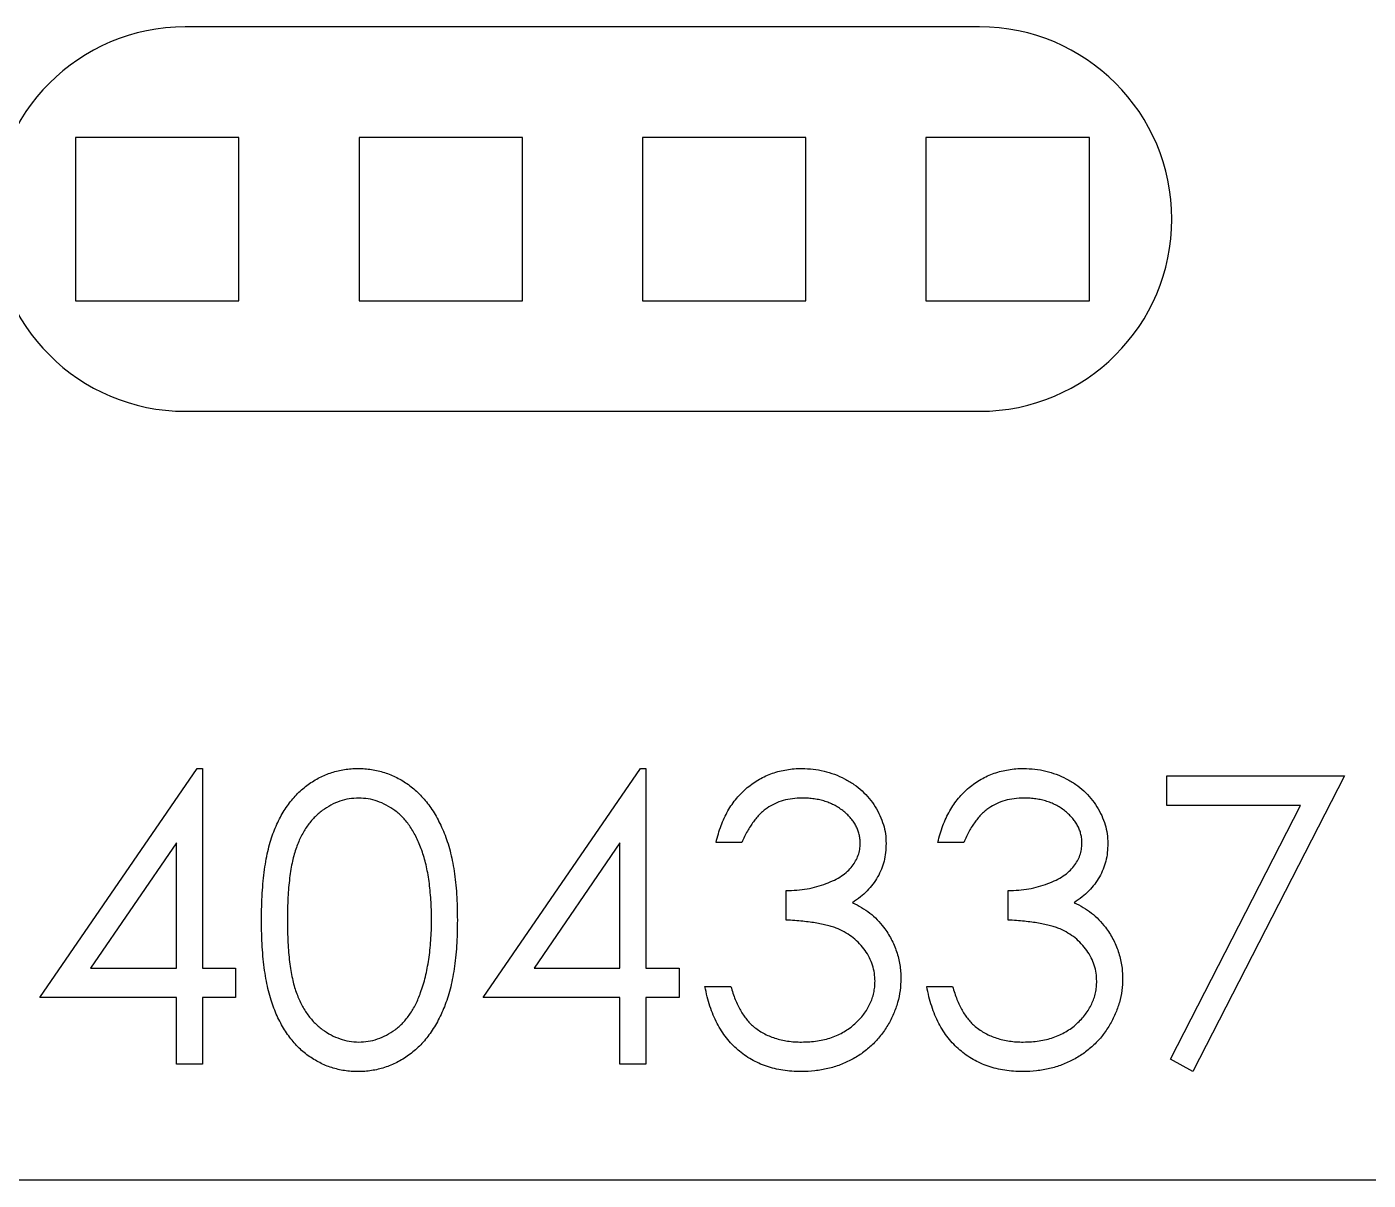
# Model space of a CAD drawing. Extents: x 3.95 to 7.29, y 4.36 to 5.35.
# Drawn here: x 6.7955 to 7.0747, y 4.3613 to 4.6013 of the extents above; entities that cross this region are included whole.
import ezdxf

# ---------------------------------------------------------------- set-up
doc = ezdxf.new("R2010")
doc.units = 0
doc.header["$MEASUREMENT"] = 0
doc.layers.get('0').update_dxf_attribs({"linetype": 'CONTINUOUS'})

msp = doc.modelspace()

# ---------------------------------------------------------------- linework, layer by layer
at = {"color": 7, "linetype": 'CONTINUOUS'}
for p, q in [((6.99386, 4.60131), (6.82851, 4.60131)), ((6.80569, 4.57831), (6.80569, 4.54431)), ((6.83969, 4.57831), (6.80569, 4.57831)), ((6.83969, 4.54431), (6.83969, 4.57831)), ((6.86469, 4.57831), (6.86469, 4.54431)), ((6.89869, 4.57831), (6.86469, 4.57831)), ((6.89869, 4.54431), (6.89869, 4.57831)), ((6.92369, 4.57831), (6.92369, 4.54431)), ((6.95769, 4.57831), (6.92369, 4.57831)), ((6.95769, 4.54431), (6.95769, 4.57831)), ((6.98269, 4.57831), (6.98269, 4.54431)), ((7.01669, 4.57831), (6.98269, 4.57831)), ((7.01669, 4.54431), (7.01669, 4.57831)), ((6.80569, 4.54431), (6.83969, 4.54431)), ((6.86469, 4.54431), (6.89869, 4.54431)), ((6.92369, 4.54431), (6.95769, 4.54431)), ((6.98269, 4.54431), (7.01669, 4.54431)), ((6.82851, 4.52131), (6.99386, 4.52131)), ((6.79823, 4.39929), (6.83098, 4.44698)), ((6.83098, 4.44698), (6.83208, 4.44698)), ((6.83208, 4.44698), (6.83208, 4.40544)), ((6.89054, 4.39929), (6.92329, 4.44698)), ((6.92329, 4.44698), (6.92438, 4.44698)), ((6.92438, 4.44698), (6.92438, 4.40544)), ((7.03285, 4.44544), (7.06977, 4.44544)), ((7.03285, 4.43929), (7.03285, 4.44544)), ((7.06977, 4.44544), (7.03823, 4.3839)), ((7.06066, 4.43929), (7.03285, 4.43929)), ((7.03358, 4.38646), (7.06066, 4.43929)), ((6.82669, 4.4315), (6.80881, 4.40544)), ((6.82669, 4.40544), (6.82669, 4.4315)), ((6.919, 4.4315), (6.90112, 4.40544)), ((6.919, 4.40544), (6.919, 4.4315)), ((6.94438, 4.4316), (6.939, 4.4316)), ((6.99054, 4.4316), (6.98515, 4.4316)), ((6.95362, 4.41544), (6.95362, 4.4216)), ((6.99977, 4.41544), (6.99977, 4.4216)), ((6.80881, 4.40544), (6.82669, 4.40544)), ((6.83208, 4.40544), (6.839, 4.40544)), ((6.839, 4.40544), (6.839, 4.39929)), ((6.90112, 4.40544), (6.919, 4.40544)), ((6.92438, 4.40544), (6.93131, 4.40544)), ((6.93131, 4.40544), (6.93131, 4.39929)), ((6.93669, 4.4016), (6.94208, 4.4016)), ((6.98285, 4.4016), (6.98823, 4.4016)), ((6.82669, 4.39929), (6.79823, 4.39929)), ((6.82669, 4.38544), (6.82669, 4.39929)), ((6.83208, 4.39929), (6.83208, 4.38544)), ((6.839, 4.39929), (6.83208, 4.39929)), ((6.919, 4.39929), (6.89054, 4.39929)), ((6.919, 4.38544), (6.919, 4.39929)), ((6.93131, 4.39929), (6.92438, 4.39929)), ((6.92438, 4.39929), (6.92438, 4.38544)), ((7.03823, 4.3839), (7.03358, 4.38646)), ((6.83208, 4.38544), (6.82669, 4.38544)), ((6.92438, 4.38544), (6.919, 4.38544)), ((7.29119, 4.36131), (6.53119, 4.36131))]:
    msp.add_line(p, q, dxfattribs=at)
for centre, start, end in [((6.82851, 4.56131), 90, 270), ((6.99386, 4.56131), 270, 90)]:
    msp.add_arc(centre, 0.04, start, end, dxfattribs=at)
for points, knots in [([(6.84438, 4.41542), (6.84439, 4.41638), (6.8444, 4.41825), (6.84452, 4.42097), (6.84472, 4.42352), (6.845, 4.42591), (6.84534, 4.42813), (6.84579, 4.43017), (6.8463, 4.43205), (6.84689, 4.43377), (6.84756, 4.43536), (6.84829, 4.43684), (6.8491, 4.43821), (6.84996, 4.4395), (6.85089, 4.44069), (6.85189, 4.44177), (6.85295, 4.44276), (6.85408, 4.44365), (6.85526, 4.44442), (6.85646, 4.44513), (6.85772, 4.44568), (6.859, 4.44616), (6.86031, 4.44653), (6.86166, 4.44679), (6.86304, 4.44696), (6.86397, 4.44697), (6.86444, 4.44698)], [0, 0, 0, 0, 0.068594, 0.133245, 0.19431, 0.251276, 0.30451, 0.354231, 0.400476, 0.443406, 0.48401, 0.523247, 0.561036, 0.597894, 0.633512, 0.6685, 0.702875, 0.737065, 0.770672, 0.803567, 0.836183, 0.868462, 0.900848, 0.933467, 0.966258, 1, 1, 1, 1]), ([(6.86444, 4.44698), (6.86492, 4.44697), (6.86587, 4.44696), (6.86727, 4.44677), (6.86865, 4.44654), (6.86998, 4.44615), (6.87129, 4.44569), (6.87254, 4.44509), (6.87379, 4.44443), (6.87497, 4.44362), (6.87613, 4.44273), (6.87721, 4.44172), (6.87825, 4.44062), (6.8792, 4.43941), (6.88011, 4.43809), (6.88094, 4.43666), (6.88172, 4.43513), (6.88244, 4.4335), (6.88308, 4.43173), (6.88365, 4.42982), (6.88411, 4.42777), (6.88449, 4.42558), (6.88479, 4.42324), (6.88501, 4.42076), (6.88512, 4.41813), (6.88514, 4.41634), (6.88515, 4.41542)], [0, 0, 0, 0, 0.033788, 0.067226, 0.099841, 0.132545, 0.16513, 0.198011, 0.23128, 0.265044, 0.299216, 0.334359, 0.369695, 0.406258, 0.443804, 0.482982, 0.523085, 0.565267, 0.609343, 0.656393, 0.705887, 0.758326, 0.813833, 0.872795, 0.934723, 1, 1, 1, 1]), ([(6.939, 4.4316), (6.93915, 4.4322), (6.93943, 4.43338), (6.94003, 4.43507), (6.94067, 4.43666), (6.94145, 4.43814), (6.9423, 4.43952), (6.94327, 4.44079), (6.94432, 4.44196), (6.94549, 4.443), (6.94671, 4.44394), (6.948, 4.44475), (6.94934, 4.44544), (6.95074, 4.44601), (6.9522, 4.44644), (6.95371, 4.44675), (6.95526, 4.44695), (6.95632, 4.44697), (6.95686, 4.44698)], [0, 0, 0, 0, 0.072625, 0.141977, 0.208985, 0.273957, 0.336889, 0.398745, 0.460116, 0.520825, 0.580994, 0.640152, 0.698622, 0.757271, 0.816427, 0.876254, 0.937165, 1, 1, 1, 1]), ([(6.95686, 4.44698), (6.95764, 4.44696), (6.95919, 4.44691), (6.96147, 4.44648), (6.96366, 4.44581), (6.96575, 4.44487), (6.96769, 4.44372), (6.96942, 4.44235), (6.97091, 4.44079), (6.97216, 4.43906), (6.97314, 4.43721), (6.97386, 4.43531), (6.9743, 4.43337), (6.97436, 4.43205), (6.97438, 4.43139)], [0, 0, 0, 0, 0.090254, 0.17854, 0.266093, 0.354631, 0.441886, 0.525747, 0.608114, 0.690197, 0.770821, 0.848326, 0.924012, 1, 1, 1, 1]), ([(6.98515, 4.4316), (6.9853, 4.4322), (6.98558, 4.43338), (6.98618, 4.43507), (6.98683, 4.43666), (6.98761, 4.43814), (6.98845, 4.43952), (6.98943, 4.44079), (6.99048, 4.44196), (6.99164, 4.443), (6.99286, 4.44394), (6.99415, 4.44475), (6.99549, 4.44544), (6.99689, 4.44601), (6.99835, 4.44644), (6.99986, 4.44675), (7.00142, 4.44695), (7.00248, 4.44697), (7.00301, 4.44698)], [0, 0, 0, 0, 0.072625, 0.141977, 0.208985, 0.273957, 0.336889, 0.398745, 0.460116, 0.520825, 0.580994, 0.640152, 0.698622, 0.757271, 0.816427, 0.876254, 0.937165, 1, 1, 1, 1]), ([(7.00301, 4.44698), (7.0038, 4.44696), (7.00535, 4.44691), (7.00762, 4.44648), (7.00982, 4.44581), (7.01191, 4.44487), (7.01385, 4.44372), (7.01557, 4.44235), (7.01706, 4.44079), (7.01831, 4.43906), (7.01929, 4.43721), (7.02001, 4.43531), (7.02045, 4.43337), (7.02051, 4.43205), (7.02054, 4.43139)], [0, 0, 0, 0, 0.0902542, 0.1785398, 0.266093, 0.354631, 0.4418862, 0.5257469, 0.6081136, 0.6901973, 0.7708215, 0.8483262, 0.9240117, 1, 1, 1, 1]), ([(6.86463, 4.44083), (6.86396, 4.44079), (6.86263, 4.44072), (6.86067, 4.44023), (6.85879, 4.43939), (6.8573, 4.43844), (6.85616, 4.43753), (6.85536, 4.43676), (6.85459, 4.43591), (6.85388, 4.43499), (6.85324, 4.43398), (6.85265, 4.4329), (6.85211, 4.43174), (6.85161, 4.43049), (6.85117, 4.42913), (6.85079, 4.42762), (6.85049, 4.42596), (6.85022, 4.42415), (6.85002, 4.42219), (6.84988, 4.42007), (6.84978, 4.41781), (6.84977, 4.41625), (6.84977, 4.41544)], [0, 0, 0, 0, 0.060389, 0.120888, 0.182614, 0.247365, 0.281082, 0.314872, 0.349216, 0.384592, 0.421009, 0.45806, 0.496725, 0.537154, 0.580057, 0.627112, 0.678324, 0.733973, 0.793739, 0.857708, 0.926695, 1, 1, 1, 1]), ([(6.87977, 4.41544), (6.87976, 4.41616), (6.87975, 4.41757), (6.87965, 4.41964), (6.87949, 4.4216), (6.87928, 4.42347), (6.87899, 4.42523), (6.87865, 4.4269), (6.87824, 4.42846), (6.87777, 4.42993), (6.87725, 4.4313), (6.87666, 4.43257), (6.87604, 4.43375), (6.87537, 4.43483), (6.87465, 4.43583), (6.87386, 4.43671), (6.87305, 4.43753), (6.8719, 4.43844), (6.8704, 4.43938), (6.86853, 4.44022), (6.86659, 4.44072), (6.86528, 4.44079), (6.86463, 4.44083)], [0, 0, 0, 0, 0.065676, 0.128493, 0.188147, 0.245074, 0.299412, 0.350857, 0.399879, 0.446605, 0.491185, 0.533304, 0.573777, 0.612448, 0.649516, 0.685448, 0.720274, 0.754004, 0.819087, 0.880502, 0.940316, 1, 1, 1, 1]), ([(6.95693, 4.44083), (6.95625, 4.4408), (6.95492, 4.44076), (6.95299, 4.44035), (6.95121, 4.4397), (6.94984, 4.43892), (6.94884, 4.43815), (6.94811, 4.43749), (6.9474, 4.43674), (6.94675, 4.43588), (6.94611, 4.43494), (6.94549, 4.43391), (6.94492, 4.43279), (6.94457, 4.432), (6.94438, 4.4316)], [0, 0, 0, 0, 0.122728, 0.239717, 0.351862, 0.463202, 0.520261, 0.579432, 0.640596, 0.705298, 0.773236, 0.844649, 0.920046, 1, 1, 1, 1]), ([(6.969, 4.43141), (6.96899, 4.43173), (6.96898, 4.43235), (6.9688, 4.43327), (6.96854, 4.43415), (6.96816, 4.435), (6.96767, 4.43581), (6.96708, 4.43659), (6.96639, 4.43734), (6.96559, 4.43806), (6.96471, 4.4387), (6.96376, 4.43927), (6.96276, 4.43975), (6.9617, 4.44015), (6.96059, 4.44045), (6.95942, 4.44066), (6.95819, 4.4408), (6.95736, 4.44082), (6.95693, 4.44083)], [0, 0, 0, 0, 0.055265, 0.109948, 0.163898, 0.21807, 0.273285, 0.330884, 0.390478, 0.454119, 0.518941, 0.583379, 0.648575, 0.715078, 0.782538, 0.852347, 0.924941, 1, 1, 1, 1]), ([(7.00309, 4.44083), (7.0024, 4.4408), (7.00107, 4.44076), (6.99915, 4.44035), (6.99736, 4.4397), (6.996, 4.43892), (6.99499, 4.43815), (6.99426, 4.43749), (6.99355, 4.43674), (6.9929, 4.43588), (6.99226, 4.43494), (6.99165, 4.43391), (6.99107, 4.43279), (6.99072, 4.432), (6.99054, 4.4316)], [0, 0, 0, 0, 0.1227281, 0.2397165, 0.3518622, 0.463202, 0.5202612, 0.5794324, 0.6405963, 0.7052982, 0.7732361, 0.8446489, 0.920046, 1, 1, 1, 1]), ([(7.01515, 4.43141), (7.01515, 4.43173), (7.01513, 4.43235), (7.01495, 4.43327), (7.01469, 4.43415), (7.01431, 4.435), (7.01383, 4.43581), (7.01324, 4.43659), (7.01254, 4.43734), (7.01175, 4.43806), (7.01086, 4.4387), (7.00992, 4.43927), (7.00892, 4.43975), (7.00786, 4.44015), (7.00674, 4.44045), (7.00557, 4.44066), (7.00435, 4.4408), (7.00351, 4.44082), (7.00309, 4.44083)], [0, 0, 0, 0, 0.055265, 0.109948, 0.163898, 0.21807, 0.273285, 0.330884, 0.390478, 0.454119, 0.518941, 0.583379, 0.648575, 0.715078, 0.782538, 0.852347, 0.924941, 1, 1, 1, 1]), ([(6.95362, 4.4216), (6.95436, 4.42161), (6.95581, 4.42164), (6.95794, 4.42191), (6.95997, 4.42235), (6.96187, 4.42297), (6.96359, 4.42372), (6.9651, 4.42456), (6.96634, 4.42553), (6.96733, 4.42658), (6.96807, 4.42772), (6.96861, 4.4289), (6.96894, 4.43014), (6.96898, 4.43099), (6.969, 4.43141)], [0, 0, 0, 0, 0.110151, 0.215684, 0.318037, 0.418137, 0.511656, 0.596672, 0.673801, 0.744527, 0.810701, 0.874075, 0.936704, 1, 1, 1, 1]), ([(6.97438, 4.43139), (6.97436, 4.43076), (6.97433, 4.42951), (6.97399, 4.4277), (6.97344, 4.42599), (6.97266, 4.42438), (6.97166, 4.42288), (6.97045, 4.42148), (6.96902, 4.42018), (6.96794, 4.41943), (6.96738, 4.41905)], [0, 0, 0, 0, 0.128068, 0.250608, 0.37063, 0.490072, 0.610375, 0.734313, 0.863217, 1, 1, 1, 1]), ([(6.99977, 4.4216), (7.00051, 4.42161), (7.00196, 4.42164), (7.00409, 4.42191), (7.00612, 4.42235), (7.00802, 4.42297), (7.00974, 4.42372), (7.01125, 4.42456), (7.01249, 4.42553), (7.01349, 4.42658), (7.01422, 4.42772), (7.01477, 4.4289), (7.01509, 4.43014), (7.01513, 4.43099), (7.01515, 4.43141)], [0, 0, 0, 0, 0.110151, 0.215684, 0.318037, 0.418137, 0.511656, 0.596672, 0.673801, 0.744527, 0.810701, 0.874075, 0.936704, 1, 1, 1, 1]), ([(7.02054, 4.43139), (7.02052, 4.43076), (7.02048, 4.42951), (7.02015, 4.4277), (7.01959, 4.42599), (7.01882, 4.42438), (7.01782, 4.42288), (7.01661, 4.42148), (7.01517, 4.42018), (7.01409, 4.41943), (7.01353, 4.41905)], [0, 0, 0, 0, 0.128068, 0.250608, 0.37063, 0.490072, 0.610375, 0.734313, 0.863217, 1, 1, 1, 1]), ([(6.96738, 4.41905), (6.96802, 4.41874), (6.96928, 4.41813), (6.971, 4.41692), (6.97257, 4.41555), (6.97344, 4.41447), (6.97388, 4.41393)], [0, 0, 0, 0, 0.253916, 0.503896, 0.750255, 1, 1, 1, 1]), ([(7.01353, 4.41905), (7.01417, 4.41874), (7.01544, 4.41813), (7.01715, 4.41692), (7.01873, 4.41555), (7.0196, 4.41447), (7.02003, 4.41393)], [0, 0, 0, 0, 0.253916, 0.503896, 0.750255, 1, 1, 1, 1]), ([(6.86444, 4.3839), (6.86397, 4.38391), (6.86304, 4.38393), (6.86166, 4.38409), (6.86031, 4.38435), (6.859, 4.38471), (6.85772, 4.38517), (6.85649, 4.38575), (6.85528, 4.38643), (6.85411, 4.3872), (6.853, 4.38808), (6.85193, 4.38905), (6.85095, 4.39014), (6.85002, 4.39133), (6.84916, 4.39262), (6.84835, 4.39401), (6.84762, 4.3955), (6.84694, 4.3971), (6.84634, 4.39883), (6.84581, 4.40072), (6.84537, 4.40277), (6.84501, 4.40499), (6.84472, 4.40736), (6.84452, 4.40991), (6.8444, 4.41261), (6.84439, 4.41446), (6.84438, 4.41542)], [0, 0, 0, 0, 0.033791, 0.066629, 0.099295, 0.131651, 0.163609, 0.196131, 0.228933, 0.262192, 0.296029, 0.330259, 0.365105, 0.400999, 0.43791, 0.476001, 0.515551, 0.556588, 0.599944, 0.646608, 0.696401, 0.749757, 0.806838, 0.867422, 0.93188, 1, 1, 1, 1]), ([(6.84977, 4.41544), (6.84977, 4.41464), (6.84978, 4.41308), (6.84988, 4.41083), (6.85002, 4.40872), (6.8502, 4.40676), (6.85047, 4.40496), (6.85078, 4.4033), (6.85115, 4.4018), (6.85158, 4.40044), (6.85208, 4.39919), (6.85262, 4.39803), (6.85321, 4.39695), (6.85386, 4.39593), (6.85457, 4.395), (6.85534, 4.39415), (6.85616, 4.39338), (6.8573, 4.39246), (6.8588, 4.3915), (6.86069, 4.39068), (6.86264, 4.39016), (6.86396, 4.39009), (6.86463, 4.39006)], [0, 0, 0, 0, 0.0729597, 0.1416004, 0.2055868, 0.2653318, 0.3206342, 0.371501, 0.4184798, 0.4613939, 0.5018335, 0.5405088, 0.5778894, 0.6143163, 0.6497019, 0.6845703, 0.7186339, 0.7523597, 0.8176309, 0.8797079, 0.9399585, 1, 1, 1, 1]), ([(6.88515, 4.41542), (6.88514, 4.4145), (6.88512, 4.41271), (6.88501, 4.41009), (6.88478, 4.40762), (6.88451, 4.4053), (6.88412, 4.40312), (6.88368, 4.40108), (6.88311, 4.39919), (6.88249, 4.39743), (6.88178, 4.39581), (6.88101, 4.39428), (6.88016, 4.39286), (6.87927, 4.39154), (6.8783, 4.39033), (6.87728, 4.38922), (6.87618, 4.38821), (6.87502, 4.38731), (6.87383, 4.3865), (6.87258, 4.38581), (6.87131, 4.38522), (6.86999, 4.38474), (6.86865, 4.38436), (6.86728, 4.3841), (6.86587, 4.38392), (6.86492, 4.38391), (6.86444, 4.3839)], [0, 0, 0, 0, 0.06506, 0.12705, 0.185506, 0.240752, 0.292964, 0.342446, 0.388918, 0.432675, 0.474526, 0.51467, 0.553643, 0.591461, 0.627839, 0.663419, 0.698598, 0.733203, 0.767395, 0.800835, 0.834007, 0.866988, 0.899725, 0.932706, 0.966178, 1, 1, 1, 1]), ([(6.8775, 4.40036), (6.87768, 4.40089), (6.87805, 4.40198), (6.87852, 4.40367), (6.87889, 4.40543), (6.87923, 4.40728), (6.87946, 4.4092), (6.87964, 4.41121), (6.87975, 4.4133), (6.87976, 4.41472), (6.87977, 4.41544)], [0, 0, 0, 0, 0.110588, 0.224542, 0.342503, 0.464324, 0.590756, 0.722227, 0.858843, 1, 1, 1, 1]), ([(6.97208, 4.40275), (6.97205, 4.40331), (6.972, 4.40442), (6.9716, 4.40606), (6.97094, 4.40765), (6.97003, 4.40915), (6.9689, 4.41052), (6.96759, 4.41176), (6.96609, 4.41278), (6.9647, 4.41349), (6.96347, 4.41396), (6.96242, 4.41429), (6.96124, 4.41455), (6.95994, 4.41481), (6.95853, 4.41502), (6.957, 4.4152), (6.95535, 4.41534), (6.9542, 4.41541), (6.95362, 4.41544)], [0, 0, 0, 0, 0.066903, 0.133472, 0.201015, 0.271618, 0.342884, 0.413833, 0.485572, 0.559817, 0.599915, 0.643623, 0.691922, 0.744713, 0.801511, 0.862871, 0.929335, 1, 1, 1, 1]), ([(7.01823, 4.40275), (7.0182, 4.40331), (7.01815, 4.40442), (7.01775, 4.40606), (7.01709, 4.40765), (7.01618, 4.40915), (7.01505, 4.41052), (7.01375, 4.41176), (7.01225, 4.41278), (7.01086, 4.41349), (7.00962, 4.41396), (7.00857, 4.41429), (7.00739, 4.41455), (7.0061, 4.41481), (7.00468, 4.41502), (7.00315, 4.4152), (7.0015, 4.41534), (7.00036, 4.41541), (6.99977, 4.41544)], [0, 0, 0, 0, 0.066903, 0.133472, 0.201015, 0.271618, 0.342884, 0.413833, 0.485572, 0.559817, 0.599915, 0.643623, 0.691922, 0.744713, 0.801511, 0.862871, 0.929335, 1, 1, 1, 1]), ([(6.97388, 4.41393), (6.97417, 4.41353), (6.97474, 4.41275), (6.97545, 4.41149), (6.97609, 4.41022), (6.97657, 4.40888), (6.97698, 4.40754), (6.97725, 4.40614), (6.97742, 4.40472), (6.97745, 4.40375), (6.97746, 4.40327)], [0, 0, 0, 0, 0.1281455, 0.2541925, 0.3781411, 0.5013808, 0.623957, 0.7470759, 0.8728647, 1, 1, 1, 1]), ([(7.02003, 4.41393), (7.02032, 4.41353), (7.0209, 4.41275), (7.0216, 4.41149), (7.02225, 4.41022), (7.02272, 4.40888), (7.02313, 4.40754), (7.02341, 4.40614), (7.02358, 4.40472), (7.0236, 4.40375), (7.02362, 4.40327)], [0, 0, 0, 0, 0.128146, 0.254193, 0.378141, 0.501381, 0.623957, 0.747076, 0.872865, 1, 1, 1, 1]), ([(6.97746, 4.40327), (6.97743, 4.40243), (6.97737, 4.40075), (6.97682, 4.39827), (6.97597, 4.39585), (6.97478, 4.39353), (6.9733, 4.39137), (6.97155, 4.38942), (6.96952, 4.38777), (6.96729, 4.38637), (6.96485, 4.38526), (6.96226, 4.38447), (6.95953, 4.38399), (6.95766, 4.38393), (6.9567, 4.3839)], [0, 0, 0, 0, 0.079635, 0.1588952, 0.2395795, 0.3223821, 0.4057934, 0.4878843, 0.5697106, 0.6530482, 0.7374337, 0.8225729, 0.9097627, 1, 1, 1, 1]), ([(7.02362, 4.40327), (7.02358, 4.40243), (7.02352, 4.40075), (7.02298, 4.39827), (7.02212, 4.39585), (7.02093, 4.39353), (7.01945, 4.39137), (7.0177, 4.38942), (7.01568, 4.38777), (7.01344, 4.38637), (7.01101, 4.38526), (7.00842, 4.38447), (7.00568, 4.38399), (7.00381, 4.38393), (7.00286, 4.3839)], [0, 0, 0, 0, 0.079635, 0.158895, 0.23958, 0.322382, 0.405793, 0.487884, 0.569711, 0.653048, 0.737434, 0.822573, 0.909763, 1, 1, 1, 1]), ([(6.86463, 4.39006), (6.86529, 4.39009), (6.86661, 4.39014), (6.86856, 4.39065), (6.87044, 4.39147), (6.87191, 4.3924), (6.87304, 4.3933), (6.87384, 4.39407), (6.87458, 4.39492), (6.87528, 4.39585), (6.87592, 4.39686), (6.87651, 4.39795), (6.87704, 4.39912), (6.87734, 4.39994), (6.8775, 4.40036)], [0, 0, 0, 0, 0.112802, 0.225203, 0.339663, 0.459731, 0.521784, 0.583969, 0.64821, 0.71391, 0.781027, 0.851466, 0.924059, 1, 1, 1, 1]), ([(6.9567, 4.3839), (6.95606, 4.38392), (6.9548, 4.38395), (6.95294, 4.38415), (6.95118, 4.38452), (6.94948, 4.38499), (6.94788, 4.38563), (6.94635, 4.3864), (6.94491, 4.38732), (6.94355, 4.38838), (6.94228, 4.38957), (6.94113, 4.3909), (6.9401, 4.39236), (6.93918, 4.39395), (6.93837, 4.39567), (6.9377, 4.39753), (6.93711, 4.39951), (6.93683, 4.40089), (6.93669, 4.4016)], [0, 0, 0, 0, 0.065538, 0.128956, 0.190367, 0.249965, 0.308569, 0.366415, 0.424556, 0.483181, 0.542251, 0.601744, 0.662508, 0.7245, 0.789139, 0.856354, 0.926299, 1, 1, 1, 1]), ([(6.94208, 4.4016), (6.94222, 4.40113), (6.94249, 4.40023), (6.94295, 4.39894), (6.94348, 4.39776), (6.94405, 4.39667), (6.94465, 4.39567), (6.94531, 4.39479), (6.946, 4.39398), (6.94652, 4.39352), (6.94678, 4.3933)], [0, 0, 0, 0, 0.14977, 0.291316, 0.425966, 0.55216, 0.671527, 0.786122, 0.895325, 1, 1, 1, 1]), ([(6.9568, 4.39006), (6.95736, 4.39007), (6.95846, 4.39009), (6.96006, 4.39028), (6.96159, 4.39055), (6.96302, 4.39098), (6.96438, 4.3915), (6.96563, 4.39218), (6.96682, 4.39294), (6.9679, 4.39383), (6.96888, 4.3948), (6.96973, 4.39582), (6.97046, 4.39686), (6.97105, 4.39796), (6.97151, 4.3991), (6.97183, 4.40028), (6.97205, 4.4015), (6.97207, 4.40233), (6.97208, 4.40275)], [0, 0, 0, 0, 0.076062, 0.148732, 0.218375, 0.285723, 0.351058, 0.414935, 0.478486, 0.542169, 0.60475, 0.664119, 0.7215, 0.777616, 0.832666, 0.887858, 0.943468, 1, 1, 1, 1]), ([(7.00286, 4.3839), (7.00222, 4.38392), (7.00095, 4.38395), (6.9991, 4.38415), (6.99733, 4.38452), (6.99563, 4.38499), (6.99403, 4.38563), (6.99251, 4.3864), (6.99106, 4.38732), (6.9897, 4.38838), (6.98843, 4.38957), (6.98729, 4.3909), (6.98625, 4.39236), (6.98533, 4.39395), (6.98453, 4.39567), (6.98385, 4.39753), (6.98326, 4.39951), (6.98299, 4.40089), (6.98285, 4.4016)], [0, 0, 0, 0, 0.065538, 0.128956, 0.190367, 0.249965, 0.308569, 0.366415, 0.424556, 0.483181, 0.542251, 0.601744, 0.662508, 0.7245, 0.789139, 0.856354, 0.926299, 1, 1, 1, 1]), ([(6.98823, 4.4016), (6.98837, 4.40113), (6.98864, 4.40023), (6.98911, 4.39894), (6.98964, 4.39776), (6.99021, 4.39667), (6.9908, 4.39567), (6.99147, 4.39479), (6.99216, 4.39398), (6.99268, 4.39352), (6.99293, 4.3933)], [0, 0, 0, 0, 0.14977, 0.291316, 0.425966, 0.55216, 0.671527, 0.786122, 0.895325, 1, 1, 1, 1]), ([(7.00295, 4.39006), (7.00352, 4.39007), (7.00461, 4.39009), (7.00622, 4.39028), (7.00774, 4.39055), (7.00917, 4.39098), (7.01053, 4.3915), (7.01178, 4.39218), (7.01297, 4.39294), (7.01406, 4.39383), (7.01503, 4.3948), (7.01588, 4.39582), (7.01661, 4.39686), (7.0172, 4.39796), (7.01767, 4.3991), (7.01798, 4.40028), (7.0182, 4.4015), (7.01822, 4.40233), (7.01823, 4.40275)], [0, 0, 0, 0, 0.076062, 0.148732, 0.218375, 0.285723, 0.351058, 0.414935, 0.478486, 0.542169, 0.60475, 0.664119, 0.7215, 0.777616, 0.832666, 0.887858, 0.943468, 1, 1, 1, 1]), ([(6.94678, 4.3933), (6.94711, 4.39304), (6.94778, 4.39253), (6.94888, 4.39186), (6.95003, 4.3913), (6.95125, 4.39084), (6.95255, 4.39049), (6.9539, 4.39024), (6.95533, 4.39008), (6.9563, 4.39006), (6.9568, 4.39006)], [0, 0, 0, 0, 0.11826, 0.236156, 0.35563, 0.476249, 0.600164, 0.728633, 0.861326, 1, 1, 1, 1]), ([(6.99293, 4.3933), (6.99327, 4.39304), (6.99394, 4.39253), (6.99503, 4.39186), (6.99618, 4.3913), (6.99741, 4.39084), (6.9987, 4.39049), (7.00006, 4.39024), (7.00148, 4.39008), (7.00246, 4.39006), (7.00295, 4.39006)], [0, 0, 0, 0, 0.11826, 0.236156, 0.35563, 0.476249, 0.600164, 0.728633, 0.861326, 1, 1, 1, 1])]:
    msp.add_open_spline(points, degree=3, knots=knots, dxfattribs=at)

doc.saveas('drawing.dxf')
